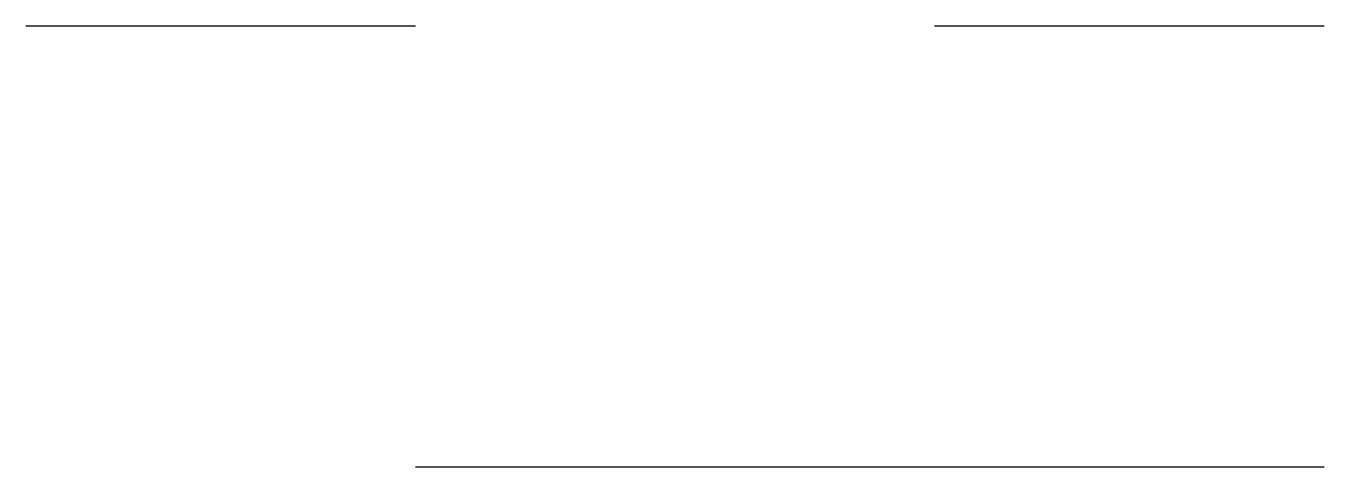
# Model space of a CAD drawing. Header units: millimetres. Extents: x 65 to 115, y 99 to 116.
import ezdxf

# ---------------------------------------------------------------- set-up
doc = ezdxf.new("R2010")
doc.units = ezdxf.units.MM
doc.layers.add('Object', color=4, linetype='Continuous')

msp = doc.modelspace()

# ---------------------------------------------------------------- linework, layer by layer
at = {"layer": 'Object'}
for p, q in [((65, 116), (80, 116)), ((100, 116), (115, 116)), ((100, 99, -32), (80, 99, -32)), ((115, 99, -32), (100, 99, -32)), ((100, 99, -32), (100, 99, -32)), ((115, 99), (100, 99))]:
    msp.add_line(p, q, dxfattribs=at)
msp.add_lwpolyline([(80, 116), (80, 116), (80, 116), (80, 116)], close=True, dxfattribs=at)

doc.saveas('drawing.dxf')
